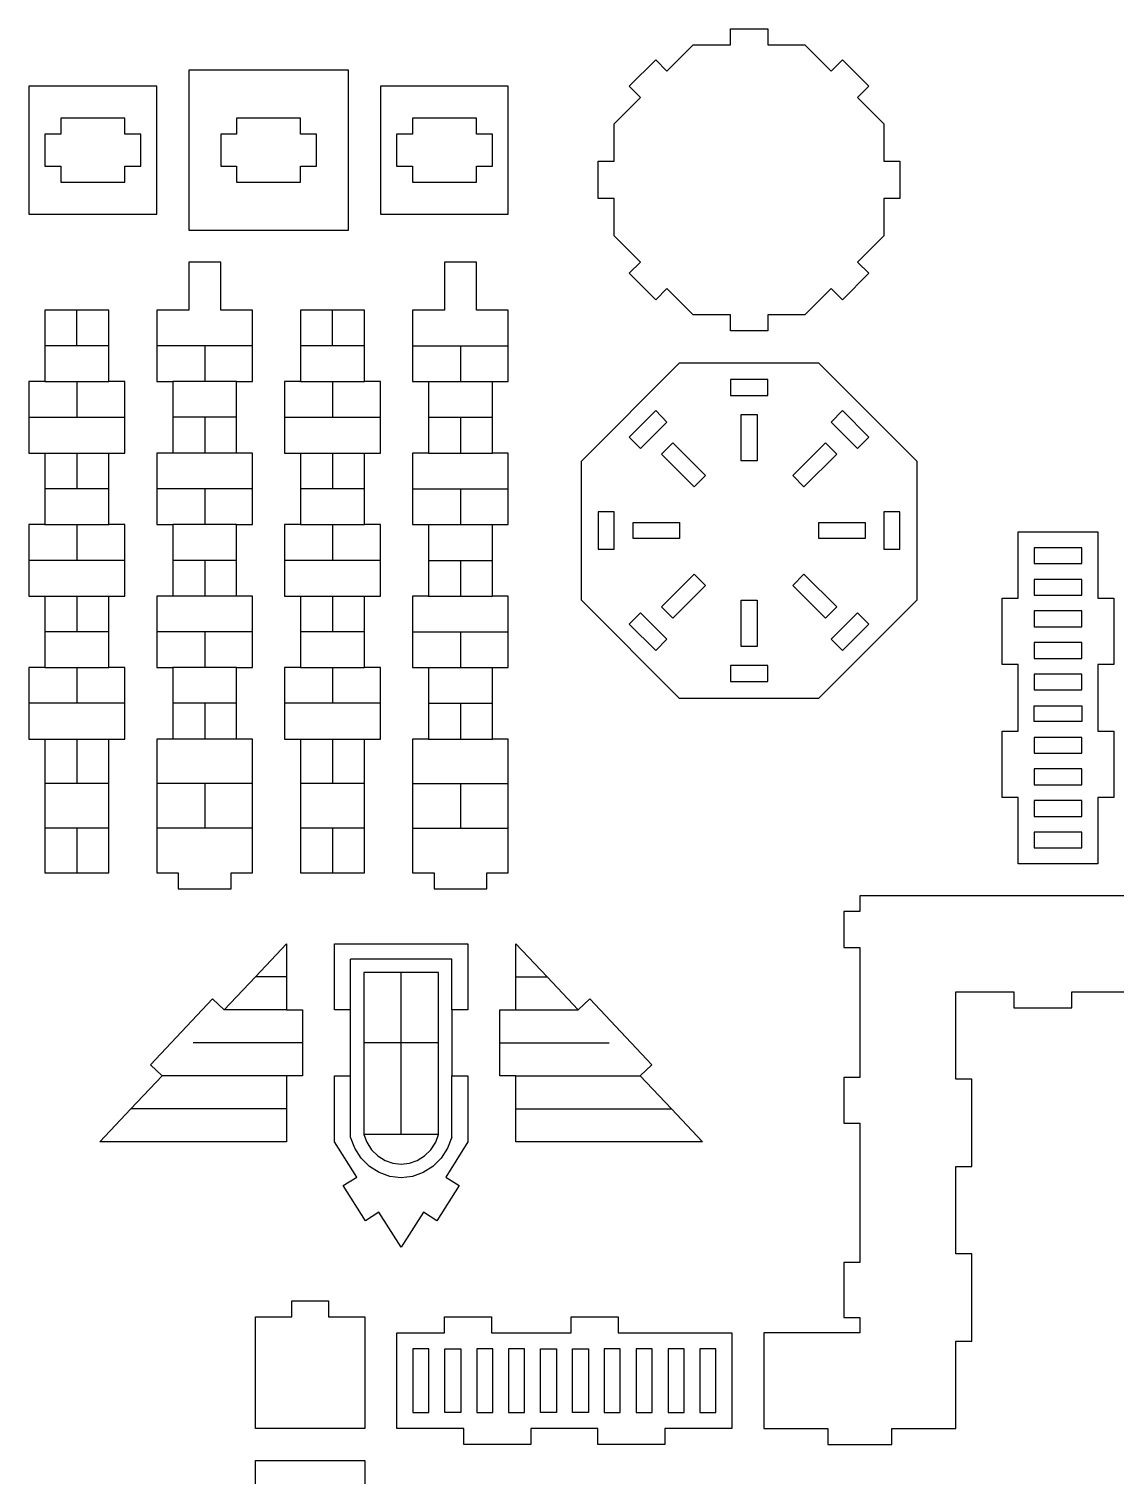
# Model space of a CAD drawing. Extents: x -737 to 847, y -331 to 352.
# Drawn here: x -428.1 to -224.2, y 27.4 to 298.6 of the extents above; entities that cross this region are included whole.
import ezdxf

# ---------------------------------------------------------------- set-up
doc = ezdxf.new("R2010")
doc.units = 0
doc.header["$MEASUREMENT"] = 0
doc.layers.add('CUT', color=7, linetype='CONTINUOUS')
doc.layers.add('ENGRAVE', color=1, linetype='CONTINUOUS')

msp = doc.modelspace()

# ---------------------------------------------------------------- linework, layer by layer
at = {"layer": 'CUT'}
for points in [[(-318.26, 259.85), (-318.26, 266.84), (-321.26, 266.84), (-321.26, 273.82), (-318.26, 273.82), (-318.26, 280.81), (-313.31, 285.75), (-315.44, 287.87), (-310.49, 292.82), (-308.37, 290.69), (-303.43, 295.64), (-296.44, 295.64), (-296.44, 298.64), (-289.46, 298.64), (-289.46, 295.64), (-282.47, 295.64), (-277.53, 290.69), (-275.41, 292.82), (-270.46, 287.87), (-272.59, 285.75), (-267.64, 280.81), (-267.64, 273.82), (-264.64, 273.82), (-264.64, 266.84), (-267.64, 266.84), (-267.64, 259.85), (-272.59, 254.91), (-270.46, 252.79), (-275.41, 247.84), (-277.53, 249.97), (-282.47, 245.02), (-289.46, 245.02), (-289.46, 242.02), (-296.44, 242.02), (-296.44, 245.02), (-303.43, 245.02), (-308.37, 249.97), (-310.49, 247.84), (-315.44, 252.79), (-313.31, 254.91)], [(-368.15, 260.9), (-368.15, 290.9), (-398.15, 290.9), (-398.15, 260.9)], [(-428.15, 263.9), (-404.15, 263.9), (-404.15, 287.9), (-428.15, 287.9)], [(-362.15, 263.9), (-338.15, 263.9), (-338.15, 287.9), (-362.15, 287.9)], [(-425.15, 272.9), (-422.15, 272.9), (-422.15, 269.9), (-410.15, 269.9), (-410.15, 272.9), (-407.15, 272.9), (-407.15, 278.9), (-410.15, 278.9), (-410.15, 281.9), (-422.15, 281.9), (-422.15, 278.9), (-425.15, 278.9)], [(-392.15, 272.9), (-389.15, 272.9), (-389.15, 269.9), (-377.15, 269.9), (-377.15, 272.9), (-374.15, 272.9), (-374.15, 278.9), (-377.15, 278.9), (-377.15, 281.9), (-389.15, 281.9), (-389.15, 278.9), (-392.15, 278.9)], [(-359.15, 272.9), (-356.15, 272.9), (-356.15, 269.9), (-344.15, 269.9), (-344.15, 272.9), (-341.15, 272.9), (-341.15, 278.9), (-344.15, 278.9), (-344.15, 281.9), (-356.15, 281.9), (-356.15, 278.9), (-359.15, 278.9)], [(-404.15, 140.34), (-400.1, 140.34), (-400.1, 137.34), (-390.2, 137.34), (-390.2, 140.34), (-386.15, 140.34), (-386.15, 148.7), (-386.15, 157.06), (-386.15, 165.42), (-389.15, 165.42), (-389.15, 172.13), (-389.15, 178.83), (-386.15, 178.83), (-386.15, 185.54), (-386.15, 192.25), (-389.15, 192.25), (-389.15, 198.95), (-389.15, 205.66), (-386.15, 205.66), (-386.15, 212.37), (-386.15, 219.07), (-389.15, 219.07), (-389.15, 225.78), (-389.15, 232.49), (-386.15, 232.49), (-386.15, 239.19), (-386.15, 245.9), (-392.15, 245.9), (-392.15, 254.9), (-398.15, 254.9), (-398.15, 245.9), (-404.15, 245.9), (-404.15, 239.19), (-404.15, 232.49), (-401.15, 232.49), (-401.15, 225.78), (-401.15, 219.07), (-404.15, 219.07), (-404.15, 212.37), (-404.15, 205.66), (-401.15, 205.66), (-401.15, 198.95), (-401.15, 192.25), (-404.15, 192.25), (-404.15, 185.54), (-404.15, 178.83), (-401.15, 178.83), (-401.15, 172.13), (-401.15, 165.42), (-404.15, 165.42), (-404.15, 157.06), (-404.15, 148.7)], [(-356.15, 140.34), (-352.1, 140.34), (-352.1, 137.34), (-342.2, 137.34), (-342.2, 140.34), (-338.15, 140.34), (-338.15, 148.7), (-338.15, 157.06), (-338.15, 165.42), (-341.15, 165.42), (-341.15, 172.13), (-341.15, 178.83), (-338.15, 178.83), (-338.15, 185.54), (-338.15, 192.25), (-341.15, 192.25), (-341.15, 198.95), (-341.15, 205.66), (-338.15, 205.66), (-338.15, 212.37), (-338.15, 219.07), (-341.15, 219.07), (-341.15, 225.78), (-341.15, 232.49), (-338.15, 232.49), (-338.15, 239.19), (-338.15, 245.9), (-344.15, 245.9), (-344.15, 254.9), (-350.15, 254.9), (-350.15, 245.9), (-356.15, 245.9), (-356.15, 239.19), (-356.15, 232.49), (-353.15, 232.49), (-353.15, 225.78), (-353.15, 219.07), (-356.15, 219.07), (-356.15, 212.37), (-356.15, 205.66), (-353.15, 205.66), (-353.15, 198.95), (-353.15, 192.25), (-356.15, 192.25), (-356.15, 185.54), (-356.15, 178.83), (-353.15, 178.83), (-353.15, 172.13), (-353.15, 165.42), (-356.15, 165.42), (-356.15, 157.06), (-356.15, 148.7)], [(-425.15, 140.34), (-419.15, 140.34), (-413.15, 140.34), (-413.15, 148.7), (-413.15, 157.06), (-413.15, 165.42), (-410.15, 165.42), (-410.15, 172.13), (-410.15, 178.83), (-413.15, 178.83), (-413.15, 185.54), (-413.15, 192.25), (-410.15, 192.25), (-410.15, 198.95), (-410.15, 205.66), (-413.15, 205.66), (-413.15, 212.37), (-413.15, 219.07), (-410.15, 219.07), (-410.15, 225.78), (-410.15, 232.49), (-413.15, 232.49), (-413.15, 239.19), (-413.15, 245.9), (-419.15, 245.9), (-425.15, 245.9), (-425.15, 239.19), (-425.15, 232.49), (-428.15, 232.49), (-428.15, 225.78), (-428.15, 219.07), (-425.15, 219.07), (-425.15, 212.37), (-425.15, 205.66), (-428.15, 205.66), (-428.15, 198.95), (-428.15, 192.25), (-425.15, 192.25), (-425.15, 185.54), (-425.15, 178.83), (-428.15, 178.83), (-428.15, 172.13), (-428.15, 165.42), (-425.15, 165.42), (-425.15, 157.06), (-425.15, 148.7)], [(-377.15, 140.34), (-371.15, 140.34), (-365.15, 140.34), (-365.15, 148.7), (-365.15, 157.06), (-365.15, 165.42), (-362.15, 165.42), (-362.15, 172.13), (-362.15, 178.83), (-365.15, 178.83), (-365.15, 185.54), (-365.15, 192.25), (-362.15, 192.25), (-362.15, 198.95), (-362.15, 205.66), (-365.15, 205.66), (-365.15, 212.37), (-365.15, 219.07), (-362.15, 219.07), (-362.15, 225.78), (-362.15, 232.49), (-365.15, 232.49), (-365.15, 239.19), (-365.15, 245.9), (-371.15, 245.9), (-377.15, 245.9), (-377.15, 239.19), (-377.15, 232.49), (-380.15, 232.49), (-380.15, 225.78), (-380.15, 219.07), (-377.15, 219.07), (-377.15, 212.37), (-377.15, 205.66), (-380.15, 205.66), (-380.15, 198.95), (-380.15, 192.25), (-377.15, 192.25), (-377.15, 185.54), (-377.15, 178.83), (-380.15, 178.83), (-380.15, 172.13), (-380.15, 165.42), (-377.15, 165.42), (-377.15, 157.06), (-377.15, 148.7)], [(-324.43, 191.5), (-324.43, 217.58), (-305.99, 236.02), (-279.91, 236.02), (-261.47, 217.58), (-261.47, 191.5), (-279.91, 173.06), (-305.99, 173.06)], [(-296.44, 229.85), (-289.46, 229.85), (-289.46, 232.85), (-296.44, 232.85)], [(-315.44, 222.08), (-313.31, 219.96), (-308.37, 224.9), (-310.49, 227.03)], [(-291.45, 217.61), (-294.45, 217.61), (-294.45, 226.32), (-291.45, 226.32)], [(-277.53, 224.9), (-272.59, 219.96), (-270.46, 222.08), (-275.41, 227.03)], [(-301.13, 214.84), (-303.25, 212.72), (-309.41, 218.88), (-307.29, 221)], [(-282.65, 212.72), (-284.77, 214.84), (-278.61, 221), (-276.49, 218.88)], [(-321.26, 201.05), (-318.26, 201.05), (-318.26, 208.03), (-321.26, 208.03)], [(-267.64, 201.05), (-264.64, 201.05), (-264.64, 208.03), (-267.64, 208.03)], [(-306.02, 206.04), (-306.02, 203.04), (-314.73, 203.04), (-314.73, 206.04)], [(-271.17, 206.04), (-271.17, 203.04), (-279.88, 203.04), (-279.88, 206.04)], [(-242.46, 141.99), (-242.46, 154.45), (-245.46, 154.45), (-245.46, 166.92), (-242.46, 166.92), (-242.46, 179.38), (-245.46, 179.38), (-245.46, 191.84), (-242.46, 191.84), (-242.46, 204.31), (-227.46, 204.31), (-227.46, 191.84), (-224.46, 191.84), (-224.46, 179.38), (-227.46, 179.38), (-227.46, 166.92), (-224.46, 166.92), (-224.46, 154.45), (-227.46, 154.45), (-227.46, 141.99)], [(-239.46, 198.35), (-230.46, 198.35), (-230.46, 201.31), (-239.46, 201.31)], [(-307.29, 188.08), (-309.41, 190.2), (-303.25, 196.36), (-301.13, 194.24)], [(-276.49, 190.2), (-278.61, 188.08), (-284.77, 194.24), (-282.65, 196.36)], [(-239.46, 192.42), (-230.46, 192.42), (-230.46, 195.38), (-239.46, 195.38)], [(-291.45, 182.76), (-294.45, 182.76), (-294.45, 191.47), (-291.45, 191.47)], [(-315.44, 187), (-310.49, 182.05), (-308.37, 184.18), (-313.31, 189.12)], [(-277.53, 184.18), (-275.41, 182.05), (-270.46, 187), (-272.59, 189.12)], [(-239.46, 186.49), (-230.46, 186.49), (-230.46, 189.45), (-239.46, 189.45)], [(-239.46, 180.56), (-230.46, 180.56), (-230.46, 183.52), (-239.46, 183.52)], [(-296.44, 176.23), (-289.46, 176.23), (-289.46, 179.23), (-296.44, 179.23)], [(-239.46, 174.63), (-230.46, 174.63), (-230.46, 177.59), (-239.46, 177.59)], [(-239.46, 168.7), (-239.46, 171.67), (-230.46, 171.67), (-230.46, 168.7)], [(-239.46, 162.77), (-230.46, 162.77), (-230.46, 165.74), (-239.46, 165.74)], [(-239.46, 156.84), (-230.46, 156.84), (-230.46, 159.81), (-239.46, 159.81)], [(-239.46, 150.92), (-230.46, 150.92), (-230.46, 153.88), (-239.46, 153.88)], [(-239.46, 144.99), (-230.46, 144.99), (-230.46, 147.95), (-239.46, 147.95)], [(-414.83, 89.85), (-408.99, 96.05), (-403.15, 102.24), (-405.34, 104.3), (-393.66, 116.69), (-391.48, 114.63), (-385.64, 120.83), (-379.8, 127.02), (-379.8, 120.83), (-379.8, 114.63), (-376.8, 114.63), (-376.8, 108.44), (-376.8, 102.24), (-379.8, 102.24), (-379.8, 96.05), (-379.8, 89.85)], [(-364.98, 75.06), (-369.16, 81.65), (-366.62, 83.26), (-370.8, 89.85), (-370.8, 102.24), (-367.8, 102.24), (-367.8, 114.63), (-370.8, 114.63), (-370.8, 127.02), (-345.73, 127.02), (-345.73, 114.63), (-348.73, 114.63), (-348.73, 102.24), (-345.73, 102.24), (-345.73, 89.85), (-349.91, 83.26), (-347.38, 81.65), (-351.55, 75.06), (-354.09, 76.67), (-358.27, 70.08), (-362.44, 76.67)], [(-336.73, 89.85), (-336.73, 96.05), (-336.73, 102.24), (-339.73, 102.24), (-339.73, 108.44), (-339.73, 114.63), (-336.73, 114.63), (-336.73, 120.83), (-336.73, 127.02), (-330.89, 120.83), (-325.06, 114.63), (-322.87, 116.69), (-311.2, 104.3), (-313.38, 102.24), (-307.54, 96.05), (-301.7, 89.85)], [(-385.63, 36.07), (-385.63, 57.07), (-378.77, 57.07), (-378.77, 60.07), (-371.92, 60.07), (-371.92, 57.07), (-365.06, 57.07), (-365.06, 36.07)], [(-359.06, 36.07), (-359.06, 54.07), (-350.11, 54.07), (-350.11, 57.07), (-341.3, 57.07), (-341.3, 54.07), (-326.33, 54.07), (-326.33, 57.07), (-317.53, 57.07), (-317.53, 54.07), (-296.17, 54.07), (-296.17, 36.07), (-308.75, 36.07), (-308.75, 33.07), (-321.33, 33.07), (-321.33, 36.07), (-333.91, 36.07), (-333.91, 33.07), (-346.49, 33.07), (-346.49, 36.07)], [(-356.06, 39.07), (-353.07, 39.07), (-353.07, 51.07), (-356.06, 51.07)], [(-350.08, 39.07), (-350.08, 51.07), (-347.08, 51.07), (-347.08, 39.07)], [(-341.09, 39.07), (-341.09, 51.07), (-344.09, 51.07), (-344.09, 39.07)], [(-338.1, 39.07), (-335.1, 39.07), (-335.1, 51.07), (-338.1, 51.07)], [(-332.11, 39.07), (-332.11, 51.07), (-329.12, 51.07), (-329.12, 39.07)], [(-326.12, 39.07), (-326.12, 51.07), (-323.13, 51.07), (-323.13, 39.07)], [(-320.13, 39.07), (-317.14, 39.07), (-317.14, 51.07), (-320.13, 51.07)], [(-314.15, 39.07), (-311.15, 39.07), (-311.15, 51.07), (-314.15, 51.07)], [(-308.16, 39.07), (-305.16, 39.07), (-305.16, 51.07), (-308.16, 51.07)], [(-302.17, 39.07), (-299.17, 39.07), (-299.17, 51.07), (-302.17, 51.07)], [(-385.63, -6.64), (-385.63, 1.95), (-388.63, 1.95), (-388.63, 13.47), (-385.63, 13.47), (-385.63, 30.07), (-365.06, 30.07), (-365.06, 22.73), (-362.06, 22.73), (-362.06, 15.39), (-365.06, 15.39), (-365.06, 8.05), (-362.06, 8.05), (-362.06, 0.71), (-365.06, 0.71), (-365.06, -6.64)]]:
    msp.add_lwpolyline(points, close=True, dxfattribs=at)
msp.add_lwpolyline([(-221.46, 135.99), (-272.17, 135.99), (-272.17, 133.05), (-275.17, 133.05), (-275.17, 126.32), (-272.17, 126.32), (-272.17, 101.96), (-275.17, 101.96), (-275.17, 93.36), (-272.17, 93.36), (-272.17, 67.23), (-275.17, 67.23), (-275.17, 56.91), (-272.17, 56.91), (-272.17, 54.07), (-290.17, 54.07), (-290.17, 36.07), (-278.17, 36.07), (-278.17, 33.07), (-266.17, 33.07), (-266.17, 36.07), (-254.17, 36.07), (-254.17, 52.45), (-251.17, 52.45), (-251.17, 68.84), (-254.17, 68.84), (-254.17, 85.22), (-251.17, 85.22), (-251.17, 101.6), (-254.17, 101.6), (-254.17, 117.99), (-243.27, 117.99), (-243.27, 114.99), (-232.37, 114.99), (-232.37, 117.99), (-221.46, 117.99)], dxfattribs=at)
at = {"layer": 'ENGRAVE'}
for points in [[(-419.15, 239.19), (-419.15, 245.9)], [(-371.15, 239.19), (-371.15, 245.9)], [(-413.15, 239.19), (-419.15, 239.19), (-425.15, 239.19)], [(-395.15, 239.19), (-404.15, 239.19)], [(-386.15, 239.19), (-395.15, 239.19)], [(-395.15, 239.19), (-395.15, 232.49)], [(-371.15, 239.19), (-377.15, 239.19)], [(-365.15, 239.19), (-371.15, 239.19)], [(-356.15, 239.19), (-347.15, 239.19)], [(-347.15, 239.19), (-338.15, 239.19)], [(-347.15, 239.19), (-347.15, 232.49), (-341.15, 232.49)], [(-425.15, 232.49), (-419.15, 232.49), (-413.15, 232.49)], [(-419.15, 232.49), (-419.15, 225.78), (-410.15, 225.78)], [(-395.15, 232.49), (-401.15, 232.49)], [(-389.15, 232.49), (-395.15, 232.49)], [(-377.15, 232.49), (-371.15, 232.49)], [(-371.15, 232.49), (-365.15, 232.49)], [(-371.15, 232.49), (-371.15, 225.78), (-362.15, 225.78)], [(-353.15, 232.49), (-347.15, 232.49)], [(-428.15, 225.78), (-419.15, 225.78)], [(-395.15, 225.78), (-401.15, 225.78)], [(-395.15, 225.78), (-395.15, 219.07)], [(-389.15, 225.78), (-395.15, 225.78)], [(-380.15, 225.78), (-371.15, 225.78)], [(-353.15, 225.78), (-347.15, 225.78)], [(-347.15, 225.78), (-347.15, 219.07)], [(-347.15, 225.78), (-341.15, 225.78)], [(-425.15, 219.07), (-419.15, 219.07), (-413.15, 219.07)], [(-419.15, 219.07), (-419.15, 212.37)], [(-395.15, 219.07), (-401.15, 219.07)], [(-389.15, 219.07), (-395.15, 219.07)], [(-377.15, 219.07), (-371.15, 219.07)], [(-371.15, 219.07), (-371.15, 212.37)], [(-371.15, 219.07), (-365.15, 219.07)], [(-353.15, 219.07), (-347.15, 219.07)], [(-347.15, 219.07), (-341.15, 219.07)], [(-413.15, 212.37), (-419.15, 212.37), (-425.15, 212.37)], [(-395.15, 212.37), (-404.15, 212.37)], [(-395.15, 212.37), (-395.15, 205.66)], [(-386.15, 212.37), (-395.15, 212.37)], [(-371.15, 212.37), (-377.15, 212.37)], [(-365.15, 212.37), (-371.15, 212.37)], [(-356.15, 212.37), (-347.15, 212.37)], [(-347.15, 212.37), (-338.15, 212.37)], [(-347.15, 212.37), (-347.15, 205.66), (-341.15, 205.66)], [(-425.15, 205.66), (-419.15, 205.66)], [(-419.15, 205.66), (-419.15, 198.95)], [(-419.15, 205.66), (-413.15, 205.66)], [(-395.15, 205.66), (-401.15, 205.66)], [(-389.15, 205.66), (-395.15, 205.66)], [(-377.15, 205.66), (-371.15, 205.66), (-365.15, 205.66)], [(-371.15, 205.66), (-371.15, 198.95)], [(-353.15, 205.66), (-347.15, 205.66)], [(-419.15, 198.95), (-428.15, 198.95)], [(-410.15, 198.95), (-419.15, 198.95)], [(-395.15, 198.95), (-401.15, 198.95)], [(-395.15, 198.95), (-395.15, 192.25)], [(-389.15, 198.95), (-395.15, 198.95)], [(-362.15, 198.95), (-371.15, 198.95), (-380.15, 198.95)], [(-353.15, 198.95), (-347.15, 198.95)], [(-347.15, 198.95), (-347.15, 192.25)], [(-347.15, 198.95), (-341.15, 198.95)], [(-425.15, 192.25), (-419.15, 192.25)], [(-419.15, 192.25), (-413.15, 192.25)], [(-419.15, 192.25), (-419.15, 185.54)], [(-389.15, 192.25), (-395.15, 192.25), (-401.15, 192.25)], [(-377.15, 192.25), (-371.15, 192.25), (-365.15, 192.25)], [(-371.15, 192.25), (-371.15, 185.54)], [(-353.15, 192.25), (-347.15, 192.25)], [(-347.15, 192.25), (-341.15, 192.25)], [(-413.15, 185.54), (-419.15, 185.54), (-425.15, 185.54)], [(-395.15, 185.54), (-404.15, 185.54)], [(-386.15, 185.54), (-395.15, 185.54)], [(-395.15, 185.54), (-395.15, 178.83)], [(-371.15, 185.54), (-377.15, 185.54)], [(-365.15, 185.54), (-371.15, 185.54)], [(-356.15, 185.54), (-347.15, 185.54)], [(-347.15, 185.54), (-338.15, 185.54)], [(-347.15, 185.54), (-347.15, 178.83)], [(-425.15, 178.83), (-419.15, 178.83), (-413.15, 178.83)], [(-419.15, 178.83), (-419.15, 172.13)], [(-395.15, 178.83), (-401.15, 178.83)], [(-389.15, 178.83), (-395.15, 178.83)], [(-377.15, 178.83), (-371.15, 178.83)], [(-371.15, 178.83), (-371.15, 172.13)], [(-371.15, 178.83), (-365.15, 178.83)], [(-353.15, 178.83), (-347.15, 178.83)], [(-347.15, 178.83), (-341.15, 178.83)], [(-419.15, 172.13), (-428.15, 172.13)], [(-410.15, 172.13), (-419.15, 172.13)], [(-395.15, 172.13), (-401.15, 172.13)], [(-395.15, 172.13), (-395.15, 165.42)], [(-389.15, 172.13), (-395.15, 172.13)], [(-362.15, 172.13), (-371.15, 172.13), (-380.15, 172.13)], [(-353.15, 172.13), (-347.15, 172.13)], [(-347.15, 172.13), (-347.15, 165.42)], [(-347.15, 172.13), (-341.15, 172.13)], [(-425.15, 165.42), (-419.15, 165.42), (-419.15, 157.06)], [(-419.15, 165.42), (-413.15, 165.42)], [(-395.15, 165.42), (-401.15, 165.42)], [(-389.15, 165.42), (-395.15, 165.42)], [(-377.15, 165.42), (-371.15, 165.42)], [(-371.15, 165.42), (-365.15, 165.42)], [(-371.15, 165.42), (-371.15, 157.06)], [(-353.15, 165.42), (-347.15, 165.42)], [(-347.15, 165.42), (-341.15, 165.42)], [(-413.15, 157.06), (-419.15, 157.06), (-425.15, 157.06)], [(-395.15, 157.06), (-404.15, 157.06)], [(-395.15, 157.06), (-395.15, 148.7)], [(-386.15, 157.06), (-395.15, 157.06)], [(-371.15, 157.06), (-377.15, 157.06)], [(-365.15, 157.06), (-371.15, 157.06)], [(-356.15, 157.06), (-347.15, 157.06)], [(-347.15, 157.06), (-338.15, 157.06)], [(-347.15, 157.06), (-347.15, 148.7)], [(-419.15, 148.7), (-425.15, 148.7)], [(-413.15, 148.7), (-419.15, 148.7), (-419.15, 140.34)], [(-395.15, 148.7), (-404.15, 148.7)], [(-386.15, 148.7), (-395.15, 148.7)], [(-371.15, 148.7), (-377.15, 148.7)], [(-365.15, 148.7), (-371.15, 148.7), (-371.15, 140.34)], [(-356.15, 148.7), (-347.15, 148.7)], [(-347.15, 148.7), (-338.15, 148.7)], [(-348.73, 124.13), (-367.8, 124.13)], [(-367.8, 114.63), (-367.8, 124.13)], [(-348.73, 114.63), (-348.73, 124.13)], [(-379.8, 120.83), (-385.64, 120.83)], [(-351.24, 121.63), (-358.27, 121.63), (-365.3, 121.63)], [(-365.3, 121.63), (-365.3, 114.63)], [(-358.27, 108.44), (-358.27, 121.63)], [(-351.24, 108.44), (-351.24, 114.63), (-351.24, 121.63)], [(-336.73, 120.83), (-330.89, 120.83)], [(-379.8, 114.63), (-391.48, 114.63)], [(-365.3, 114.63), (-365.3, 108.44)], [(-336.73, 114.63), (-325.06, 114.63)], [(-376.8, 108.44), (-397.32, 108.44)], [(-358.27, 108.44), (-365.3, 108.44)], [(-365.3, 108.44), (-365.3, 102.24)], [(-358.27, 91.23), (-358.27, 108.44)], [(-351.24, 108.44), (-358.27, 108.44)], [(-351.24, 102.24), (-351.24, 108.44)], [(-339.73, 108.44), (-319.22, 108.44)], [(-379.8, 102.24), (-403.15, 102.24)], [(-348.73, 90.75), (-349.56, 88.66), (-350.77, 86.79), (-352.33, 85.25), (-354.15, 84.1), (-356.16, 83.38), (-358.27, 83.14), (-360.37, 83.38), (-362.38, 84.1), (-364.2, 85.25), (-365.76, 86.79), (-366.98, 88.66), (-367.8, 90.75), (-367.8, 102.24)], [(-365.3, 102.24), (-365.3, 91.23)], [(-351.24, 91.23), (-351.24, 102.24)], [(-348.73, 90.75), (-348.73, 102.24)], [(-336.73, 102.24), (-313.38, 102.24)], [(-379.8, 96.05), (-408.99, 96.05)], [(-336.73, 96.05), (-307.54, 96.05)], [(-365.3, 91.23), (-364.74, 89.81), (-363.81, 88.39), (-362.63, 87.22), (-361.28, 86.36), (-359.8, 85.84), (-358.27, 85.66), (-356.73, 85.84), (-355.26, 86.36), (-353.9, 87.22), (-352.72, 88.39), (-351.79, 89.81), (-351.24, 91.23)], [(-351.24, 91.23), (-358.27, 91.23), (-365.3, 91.23)]]:
    msp.add_lwpolyline(points, dxfattribs=at)

doc.saveas('drawing.dxf')
